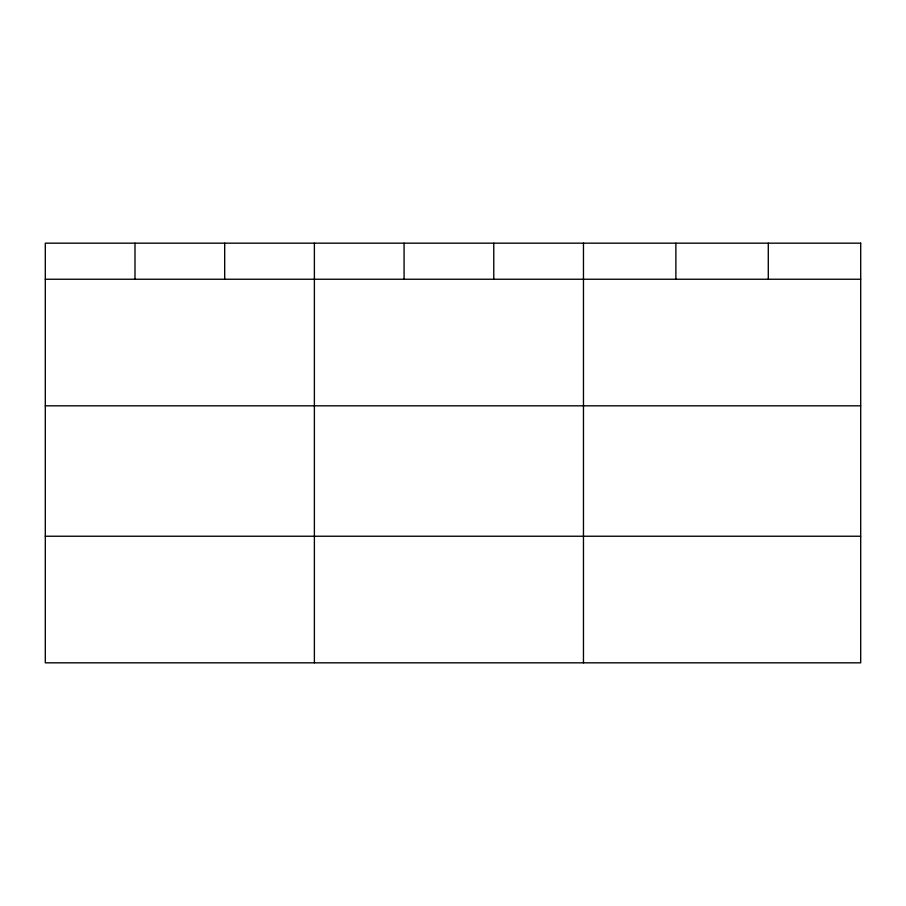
<?xml version="1.0" encoding="UTF-8"?>
<svg xmlns="http://www.w3.org/2000/svg" width="906" height="906" viewBox="0 0 906 906"><rect width="100%" height="100%" fill="white"/><g stroke="black" fill="none" stroke-linecap="round" stroke-linejoin="round"><path stroke-width="1.36" d="M45.3 279.241L860.7 279.241M45.3 405.82L860.7 405.82M45.3 536.239L860.7 536.239M768.288 243.17L768.288 279.241M675.876 243.17L675.876 279.241M583.464 243.17L583.464 662.83M493.77 243.17L493.77 279.241M404.076 243.17L404.076 279.241M314.382 243.17L314.382 662.83M224.688 243.17L224.688 279.241M134.994 243.17L134.994 279.241M860.7 243.17L45.3 243.17L45.3 662.83L860.7 662.83L860.7 243.17"/></g></svg>
